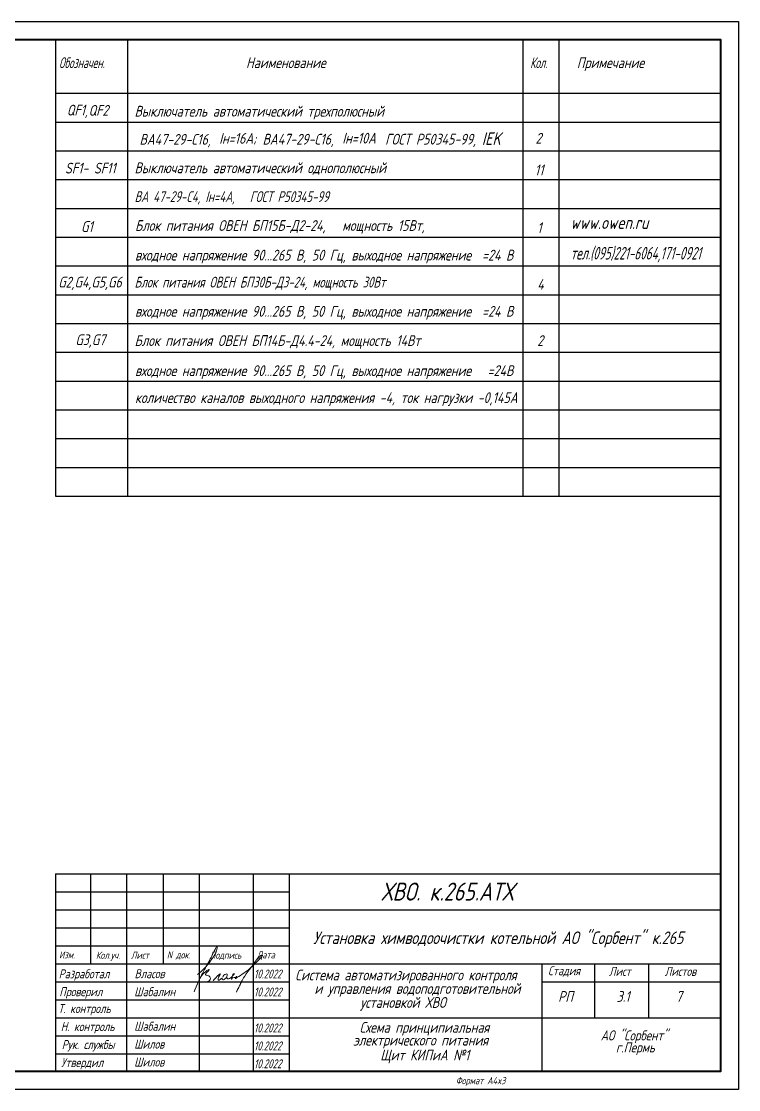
# Model space of a CAD drawing. Header units: millimetres. Extents: x 0 to 505, y 0 to 297.
# Drawn here: x 305.2 to 504.7, y 0 to 297 of the extents above; entities that cross this region are included whole.
import ezdxf

# ---------------------------------------------------------------- set-up
doc = ezdxf.new("R2010")
doc.units = ezdxf.units.MM
doc.layers.add('MAIN', color=7, linetype='Continuous', lineweight=50)
doc.layers.add('Текст', color=7, linetype='Continuous', lineweight=50)
doc.layers.add('проводка', color=184, linetype='Continuous')
doc.styles.add('GOST тип А', font='GOST_A.TTF', dxfattribs={"oblique": 15})
doc.styles.get("Standard").update_dxf_attribs({"font": 'GOST_A.TTF', "oblique": 15, "height": 2.5})
doc.styles.add('АСУТП', font='GOST_A.TTF', dxfattribs={"oblique": 15})
doc.styles.add('СТАНДАРТ', font='GOST_A.TTF', dxfattribs={"oblique": 15, "height": 3.5})

# ---------------------------------------------------------------- blocks, each defined once
blk = doc.blocks.new('Власов')
at = {"layer": 'проводка', "lineweight": 18}
for points in [[(-0.58, 2.47), (1.27, 4.07), (2.73, 5.82), (3.82, 7.33), (4.64, 9.02), (4.84, 10.28), (4.04, 8.93), (3.16, 7.2), (1.39, 3.86), (0.52, 2.26), (-1.55, -2.37), (-0.72, -0.35), (0.34, 1.8), (1.73, 3.31), (2.62, 3.78), (2.31, 3.3), (1.91, 2.96), (1.61, 2.44), (2.21, 2.21), (2.85, 1.83), (2.99, 1.4), (2.77, 0.75), (2.36, 0.49), (2.18, 0.43), (2.07, 0.4), (1.98, 0.4)], [(3.73, 0.66), (4.37, 1.39), (4.91, 2.01), (5.22, 2.29), (5.78, 2.66), (5.59, 2.28), (5.16, 1.05), (5.19, 0.9), (5.7, 1.1), (6.25, 1.38), (6.27, 1.2), (6.3, 1.02), (7.02, 1.21), (7.63, 2.13), (7.63, 2.52), (6.76, 2.22), (6.42, 1.7)]]:
    blk.add_spline(points, degree=3, dxfattribs=at)
for points, knots in [([(9.73, 1.6), (9.73, 1.6), (10.28, 1.61), (10.33, 1.73), (10.3, 1.95), (10.1, 1.88), (9.94, 1.44), (9.82, 1.2), (10.65, 1.75), (14.06, 4.01), (14.83, 4.98), (18.2, 8.2), (16.58, 7.61), (15.42, 5.89), (12.84, 2.54), (12.14, 1.35), (11.17, -0.37), (10.2, -2.51), (10.72, -1.41), (10.96, -1), (11.17, -0.6), (11.31, -0.38), (11.4, -0.29)], [5.202172, 5.202172, 5.202172, 5.202172, 5.207482, 5.981017, 6.074049, 6.477149, 7.534813, 8.416864, 10.873297, 16.080912, 19.105162, 21.731982, 23.469351, 25.755203, 29.311429, 34.513333, 38.416271, 38.862024, 39.053994, 43.961574, 49.897464, 51.239132, 51.239132, 51.239132, 51.239132]), ([(7.53, 1.66), (7.5, 1.54), (7.54, 1.28), (8.01, 1.24), (8.83, 1.57), (9.1, 2.08), (9.9, 2.69), (9.43, 2.64), (9.3, 2.52), (9.14, 2.21), (9.04, 1.25), (8.71, 1.13), (8.92, 1.39), (9.3, 1.54), (9.6, 1.6)], [0, 0, 0, 0, 0.614094, 1.118723, 1.807789, 3.045572, 4.744461, 5.191863, 5.576495, 6.389957, 8.441618, 9.345517, 10.182193, 10.758393, 10.758393, 10.758393, 10.758393])]:
    blk.add_open_spline(points, degree=3, knots=knots, dxfattribs=at)

msp = doc.modelspace()

# ---------------------------------------------------------------- linework, layer by layer
for p, q in [((0, 297), (504.72, 297)), ((504.72, 297), (504.72, 0)), ((504.72, 0), (0, 0))]:
    msp.add_line(p, q)
at = {"color": 0, "linetype": 'ByBlock', "lineweight": 30}
for p, q in [((314.72, 59.97), (314.72, 5.01)), ((450.1, 5.01), (450.1, 34.97)), ((464.72, 19.97), (464.72, 34.97)), ((479.72, 19.97), (479.72, 34.97)), ((450.1, 29.97), (499.72, 29.97))]:
    msp.add_line(p, q, dxfattribs=at)
at = {"color": 0, "linetype": 'Continuous', "lineweight": 30}
for p, q in [((314.72, 59.97), (499.72, 59.97)), ((324.47, 59.97), (324.47, 34.97)), ((334.47, 59.97), (334.47, 4.97)), ((344.72, 59.97), (344.72, 34.97)), ((354.72, 59.97), (354.72, 4.97)), ((369.72, 59.97), (369.72, 4.97)), ((379.72, 59.97), (379.72, 4.97)), ((379.72, 49.97), (499.72, 49.97)), ((314.72, 39.97), (379.72, 39.97)), ((314.72, 34.97), (499.72, 34.97)), ((379.72, 19.97), (499.72, 19.97))]:
    msp.add_line(p, q, dxfattribs=at)
at = {"color": 0, "linetype": 'Continuous'}
for p, q in [((314.72, 54.97), (379.72, 54.97)), ((314.72, 49.97), (379.72, 49.97)), ((314.72, 44.97), (379.72, 44.97)), ((314.72, 29.97), (379.72, 29.97)), ((314.72, 24.97), (379.72, 24.97)), ((314.72, 24.97), (379.72, 24.97)), ((314.72, 19.97), (379.72, 19.97)), ((314.72, 14.97), (379.72, 14.97)), ((314.72, 9.97), (379.72, 9.97))]:
    msp.add_line(p, q, dxfattribs=at)
at = {"layer": 'MAIN', "color": 7, "linetype": 'Continuous', "lineweight": -3}
for p, q in [((0, 297), (478.97, 297)), ((499.72, 292), (314.72, 292)), ((314.72, 269), (499.72, 269)), ((314.72, 261), (499.72, 261)), ((314.72, 253), (499.72, 253)), ((314.72, 245), (499.72, 245)), ((314.72, 237), (499.72, 237)), ((314.72, 229), (499.72, 229)), ((314.72, 221), (499.72, 221)), ((314.72, 213), (499.72, 213)), ((314.72, 205), (499.72, 205)), ((314.72, 197), (499.72, 197)), ((314.72, 189), (499.72, 189)), ((314.72, 181), (499.72, 181)), ((314.72, 173), (499.72, 173)), ((314.72, 165), (499.72, 165))]:
    msp.add_line(p, q, dxfattribs=at)
at = {"layer": 'MAIN', "color": 7, "linetype": 'Continuous', "lineweight": 30}
for p, q in [((314.72, 292), (314.72, 165)), ((334.72, 292), (334.72, 165)), ((444.72, 292), (444.72, 165)), ((454.72, 292), (454.72, 165)), ((314.72, 277), (499.72, 277))]:
    msp.add_line(p, q, dxfattribs=at)
at = {"layer": 'MAIN', "color": 7, "linetype": 'Continuous', "lineweight": 40}
msp.add_lwpolyline([(20, 5), (20, 292), (499.72, 292), (499.72, 5)], close=True, dxfattribs=at)

# ---------------------------------------------------------------- block references
at = {"color": 0, "lineweight": 15}
msp.add_blockref('Власов', (354.83, 29.56, -10), dxfattribs=at)

# ---------------------------------------------------------------- texts
at = {"color": 7, "style": 'СТАНДАРТ', "oblique": 15}
for s, height, p in [('ВА47-29-С16,', 3, (338.09, 262.69)), ('Iн=16А;', 3, (360.27, 262.98)), ('ВА47-29-С16,', 3, (372.32, 262.74)), ('Iн=10А', 3, (394.5, 263.03)), ('  ГОСТ Р50345-99,', 3, (403.33, 262.74)), ('IEK', 3.5, (433.3, 262.64)), ('www.owen.ru', 3.5, (457.97, 239.29))]:
    msp.add_text(s, height=height, dxfattribs=at).set_placement(p)
at = {"color": 7, "style": 'СТАНДАРТ', "oblique": 15, "width": 0.8}
msp.add_text('тел.(095)221-6064,171-0921', height=3.5, dxfattribs=at).set_placement((457.97, 230.79))
at = {"color": 7, "linetype": 'Continuous', "oblique": 15}
for s, height, p in [('ХВО. к.265.АТХ', 5, (405.34, 52.55)), ('Установка химводоочистки котельной АО "Сорбент" к.265', 3.5, (386.41, 40.47)), ('Система автоматизированного контроля', 3, (381.41, 30.38)), ('и управления водоподготовительной', 3, (386.75, 26.61)), ('установкой ХВО', 3, (399.5, 22.73))]:
    msp.add_text(s, height=height, dxfattribs=at).set_placement(p)
at = {"color": 0, "linetype": 'Continuous', "oblique": 15}
for s, height, p in [('Изм.', 2, (315.72, 36.47)), ('N док.', 2, (345.72, 36.47)), ('Дата', 2, (370.72, 36.47)), ('Разработал', 2.5, (315.63, 30.93)), ('Власов', 2.5, (336.72, 30.98)), ('Стадия', 2.5, (451.72, 31.8)), ('Лист', 2.5, (468.66, 31.62)), ('Листов ', 2.5, (484.17, 31.62)), ('Проверил', 2.5, (315.79, 25.97)), ('Шабалин', 2.5, (336.62, 25.97)), ('Т. контроль', 2.5, (315.48, 21.28)), ('Н. контроль', 2.5, (316.2, 16.28)), ('Шабалин', 2.5, (336.62, 16.37)), ('АО "Сорбент"', 2.8, (466.36, 13.67)), ('Рук. службы', 2.5, (316.48, 11.28)), ('Шилов', 2.5, (336.62, 11.39)), ('г.Пермь', 2.8, (470.59, 10.33)), ('Шилов', 2.5, (336.62, 6.42)), ('Утвердил', 2.5, (316.28, 6.27))]:
    msp.add_text(s, height=height, dxfattribs=at).set_placement(p)
at = {"color": 7, "oblique": 15}
for s, p in [('Кол.уч.', (325.97, 36.37)), ('Лист', (335.73, 36.37)), ('Подпись', (357.72, 36.37))]:
    msp.add_text(s, height=2, dxfattribs=at).set_placement(p)
at = {"color": 0, "linetype": 'Continuous', "style": 'АСУТП', "oblique": 15, "width": 0.9}
for p in [(369.94, 30.9), (369.94, 25.9), (369.94, 15.9), (369.94, 10.9), (369.94, 5.93)]:
    msp.add_text('10.2022', height=2.5, dxfattribs=at).set_placement(p)
at = {"linetype": 'Continuous', "style": 'GOST тип А', "oblique": 15}
for s, p in [('Схема принципиальная ', (399.3, 15.81)), ('электрического питания', (397.52, 12.25)), ('Щит КИПиА №1', (405.06, 8.12))]:
    msp.add_text(s, height=3, dxfattribs=at).set_placement(p)
at = {"linetype": 'Continuous', "oblique": 15}
msp.add_text('Формат A4x3', height=2, dxfattribs=at).set_placement((426.05, 1.5))
at = {"layer": 'MAIN', "color": 7, "linetype": 'Continuous', "lineweight": -3, "oblique": 15}
for s, width, p in [('Обозначен.', 0.8, (315.72, 284)), ('Кол.', 0.8, (446.72, 284)), ('ВА 47-29-C4, Iн=4А,   ГОСТ Р50345-99', 0.9, (336.72, 246.78)), ('Блок питания ОВЕН БП30Б-Д3-24, мощность 30Вт', 0.9, (336.72, 223))]:
    msp.add_text(s, height=3, dxfattribs=dict(at, width=width)).set_placement(p)
for s, p in [('Наименование', (367.72, 284)), ('Примечание', (459.72, 284)), ('QF1,', (317.87, 270.82)), ('QF2', (323.92, 270.75)), ('Выключатель автоматический трехполюсный ', (336.72, 270.52)), ('2', (448.22, 263)), ('SF1- SF11', (317.36, 254.69)), ('Выключатель автоматический однополюсный ', (336.72, 254.78)), ('11', (448.02, 254.19)), ('G1', (321.84, 238.46)), ('Блок питания ОВЕН БП15Б-Д2-24,   мощность 15Вт, ', (336.85, 238.74)), ('1', (448.7, 238.13)), ('входное напряжение 90...265 В, 50 Гц, выходное напряжение  =24 В', (336.85, 230.51)), ('G2,G4,G5,G6', (315.49, 223)), ('4', (448.7, 222.4)), ('входное напряжение 90...265 В, 50 Гц, выходное напряжение  =24 В', (336.85, 214.89)), ('G3,G7', (320.26, 206.97)), ('Блок питания ОВЕН БП14Б-Д4.4-24, мощность 14Вт', (336.72, 206.75)), ('2', (448.7, 206.73)), ('входное напряжение 90...265 В, 50 Гц, выходное напряжение   =24В', (336.85, 198.39)), ('количество каналов выходного напряжения -4, ток нагрузки -0,145А', (336.85, 190.89))]:
    msp.add_text(s, height=3, dxfattribs=at).set_placement(p)
at = {"layer": 'Текст', "lineweight": -3, "oblique": 15}
for s, p in [('РП', (454.52, 24.39, 10)), ('3.1', (470.77, 24.39, 10)), ('7', (487.27, 24.39, 10))]:
    msp.add_text(s, height=3, dxfattribs=at).set_placement(p)

doc.saveas('drawing.dxf')
